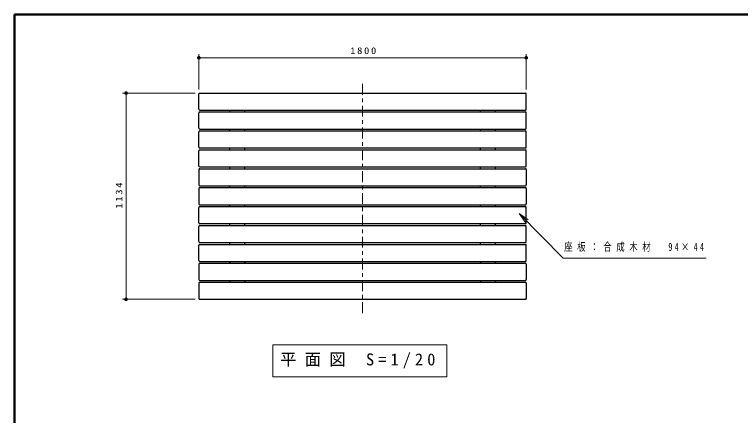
# Model space of a CAD drawing. Units: millimetres on the paper, scale 1:20. Extents: x -365 to 0, y 0 to 257.
# Drawn here: x -365 to -165.5, y 146.8 to 257 of the extents above; entities that cross this region are included whole.
import ezdxf

# ---------------------------------------------------------------- set-up
doc = ezdxf.new("R2010")
doc.units = ezdxf.units.MM
doc.linetypes.add('USER2', pattern=[6, 3, -1, 1, -1])
doc.layers.add('CLASS1', color=7, linetype='Continuous', lineweight=25)
doc.layers.add('LY_4', color=7, linetype='Continuous', lineweight=13)
doc.styles.add('ＭＳ ゴシック', font='')
doc.styles.get('ＭＳ ゴシック').set_extended_font_data('MS Gothic')

# ---------------------------------------------------------------- blocks, each defined once
blk = doc.blocks.new('filled_dot')
at = {"color": 0, "linetype": 'Continuous', "lineweight": -2, "const_width": 1.25}
blk.add_lwpolyline([(-0.625, 0, 1), (0.625, 0, 1)], format="xyb", close=True, dxfattribs=at)

msp = doc.modelspace()

# ---------------------------------------------------------------- linework, layer by layer
at = {"layer": 'CLASS1', "lineweight": 13}
for p, q in [((-314.336, 236.403), (-314.336, 246.109)), ((-224.336, 236.403), (-224.336, 246.109)), ((-314.336, 245.109), (-224.336, 245.109)), ((-315.336, 235.403), (-335.336, 235.403)), ((-334.336, 178.703), (-334.336, 235.403)), ((-224.512, 199.831), (-226.25, 202.327)), ((-226.25, 202.327), (-223.797, 200.53)), ((-226.25, 202.327), (-224.154, 200.181)), ((-315.336, 178.703), (-335.336, 178.703)), ((-293.999, 166.18), (-293.999, 157.38)), ((-246.199, 166.18), (-293.999, 166.18)), ((-246.199, 157.38), (-246.199, 166.18)), ((-293.999, 157.38), (-246.199, 157.38))]:
    msp.add_line(p, q, dxfattribs=at)
at = {"layer": 'CLASS1', "linetype": 'USER2', "lineweight": 13}
msp.add_line((-269.336, 237.921), (-269.336, 174.534), dxfattribs=at)
at = {"layer": 'CLASS1', "color": 4}
for p, q in [((-314.336, 230.953), (-314.336, 235.153)), ((-314.086, 235.403), (-224.586, 235.403)), ((-224.336, 230.953), (-224.336, 235.153)), ((-314.336, 225.753), (-314.336, 229.953)), ((-314.086, 230.703), (-224.586, 230.703)), ((-314.086, 230.203), (-224.586, 230.203)), ((-224.336, 225.753), (-224.336, 229.953)), ((-314.086, 225.503), (-224.586, 225.503)), ((-314.336, 220.553), (-314.336, 224.753)), ((-314.086, 225.003), (-224.586, 225.003)), ((-224.336, 220.553), (-224.336, 224.753)), ((-314.336, 215.353), (-314.336, 219.553)), ((-314.086, 220.303), (-224.586, 220.303)), ((-314.086, 219.803), (-224.586, 219.803)), ((-224.336, 215.353), (-224.336, 219.553)), ((-314.336, 214.353), (-314.336, 210.153)), ((-314.086, 215.103), (-224.586, 215.103)), ((-314.086, 214.603), (-224.586, 214.603)), ((-224.336, 214.353), (-224.336, 210.153)), ((-314.086, 209.903), (-224.586, 209.903)), ((-314.336, 209.153), (-314.336, 204.953)), ((-314.086, 209.403), (-224.586, 209.403)), ((-224.336, 209.153), (-224.336, 204.953)), ((-314.336, 199.753), (-314.336, 203.953)), ((-314.086, 204.703), (-224.586, 204.703)), ((-314.086, 204.203), (-224.586, 204.203)), ((-224.336, 199.753), (-224.336, 203.953)), ((-314.336, 194.553), (-314.336, 198.753)), ((-314.086, 199.503), (-224.586, 199.503)), ((-314.086, 199.003), (-224.586, 199.003)), ((-224.336, 194.553), (-224.336, 198.753)), ((-314.086, 194.303), (-224.586, 194.303)), ((-314.086, 193.803), (-224.586, 193.803)), ((-314.336, 189.353), (-314.336, 193.553)), ((-224.336, 189.353), (-224.336, 193.553)), ((-314.336, 188.353), (-314.336, 184.153)), ((-314.086, 189.103), (-224.586, 189.103)), ((-314.086, 188.603), (-224.586, 188.603)), ((-224.336, 188.353), (-224.336, 184.153)), ((-314.086, 183.903), (-224.586, 183.903)), ((-314.336, 183.153), (-314.336, 178.953)), ((-314.086, 183.403), (-224.586, 183.403)), ((-224.336, 183.153), (-224.336, 178.953)), ((-314.086, 178.703), (-224.586, 178.703))]:
    msp.add_line(p, q, dxfattribs=at)
at = {"layer": 'CLASS1'}
for p, q in [((-305.836, 230.203), (-305.836, 230.703)), ((-301.724, 230.203), (-301.724, 230.703)), ((-236.949, 230.203), (-236.949, 230.703)), ((-232.836, 230.203), (-232.836, 230.703)), ((-305.836, 225.003), (-305.836, 225.503)), ((-301.724, 225.003), (-301.724, 225.503)), ((-236.949, 225.003), (-236.949, 225.503)), ((-232.836, 225.003), (-232.836, 225.503)), ((-305.836, 219.803), (-305.836, 220.303)), ((-301.724, 219.803), (-301.724, 220.303)), ((-236.949, 219.803), (-236.949, 220.303)), ((-232.836, 219.803), (-232.836, 220.303)), ((-305.836, 214.603), (-305.836, 215.103)), ((-301.724, 214.603), (-301.724, 215.103)), ((-236.949, 214.603), (-236.949, 215.103)), ((-232.836, 214.603), (-232.836, 215.103)), ((-305.836, 209.403), (-305.836, 209.903)), ((-301.724, 209.403), (-301.724, 209.903)), ((-236.949, 209.403), (-236.949, 209.903)), ((-232.836, 209.403), (-232.836, 209.903)), ((-305.836, 204.203), (-305.836, 204.703)), ((-301.724, 204.203), (-301.724, 204.703)), ((-236.949, 204.203), (-236.949, 204.703)), ((-232.836, 204.203), (-232.836, 204.703)), ((-305.836, 199.003), (-305.836, 199.503)), ((-301.724, 199.003), (-301.724, 199.503)), ((-236.949, 199.003), (-236.949, 199.503)), ((-232.836, 199.003), (-232.836, 199.503)), ((-305.836, 193.803), (-305.836, 194.303)), ((-301.724, 193.803), (-301.724, 194.303)), ((-236.949, 193.803), (-236.949, 194.303)), ((-232.836, 193.803), (-232.836, 194.303)), ((-305.836, 188.853), (-305.836, 189.103)), ((-305.836, 188.853), (-305.836, 188.603)), ((-301.724, 188.853), (-301.724, 189.103)), ((-301.724, 188.853), (-301.724, 188.603)), ((-236.949, 188.853), (-236.949, 189.103)), ((-236.949, 188.853), (-236.949, 188.603)), ((-232.836, 188.853), (-232.836, 189.103)), ((-232.836, 188.853), (-232.836, 188.603)), ((-305.836, 183.903), (-305.836, 183.403)), ((-301.724, 183.903), (-301.724, 183.403)), ((-236.949, 183.903), (-236.949, 183.403)), ((-232.836, 183.903), (-232.836, 183.403))]:
    msp.add_line(p, q, dxfattribs=at)
at = {"layer": 'CLASS1', "lineweight": 13}
msp.add_lwpolyline([(-226.25, 202.327), (-214.208, 189.992), (-174.914, 189.992)], dxfattribs=at)
at = {"layer": 'CLASS1', "color": 4}
for centre, start, end in [((-314.086, 235.153), 90, 180), ((-224.586, 235.153), 0, 90), ((-314.086, 230.953), 180, 270), ((-314.086, 229.953), 90, 180), ((-224.586, 230.953), 270, 0), ((-224.586, 229.953), 0, 90), ((-314.086, 225.753), 180, 270), ((-224.586, 225.753), 270, 0), ((-314.086, 224.753), 90, 180), ((-224.586, 224.753), 0, 90), ((-314.086, 220.553), 180, 270), ((-314.086, 219.553), 90, 180), ((-224.586, 220.553), 270, 0), ((-224.586, 219.553), 0, 90), ((-314.086, 215.353), 180, 270), ((-314.086, 214.353), 90, 180), ((-224.586, 215.353), 270, 0), ((-224.586, 214.353), 0, 90), ((-314.086, 210.153), 180, 270), ((-224.586, 210.153), 270, 0), ((-314.086, 209.153), 90, 180), ((-224.586, 209.153), 0, 90), ((-314.086, 204.953), 180, 270), ((-314.086, 203.953), 90, 180), ((-224.586, 204.953), 270, 0), ((-224.586, 203.953), 0, 90), ((-314.086, 199.753), 180, 270), ((-224.586, 199.753), 270, 0), ((-314.086, 198.753), 90, 180), ((-224.586, 198.753), 0, 90), ((-314.086, 194.553), 180, 270), ((-314.086, 193.553), 90, 180), ((-224.586, 194.553), 270, 0), ((-224.586, 193.553), 0, 90), ((-314.086, 189.353), 180, 270), ((-314.086, 188.353), 90, 180), ((-224.586, 189.353), 270, 0), ((-224.586, 188.353), 0, 90), ((-314.086, 184.153), 180, 270), ((-224.586, 184.153), 270, 0), ((-314.086, 183.153), 90, 180), ((-224.586, 183.153), 0, 90), ((-314.086, 178.953), 180, 270), ((-224.586, 178.953), 270, 0)]:
    msp.add_arc(centre, 0.25, start, end, dxfattribs=at)
at = {"layer": 'LY_4', "lineweight": 50}
for p, q in [((-365, 257), (-365, 0)), ((0, 257), (-365, 257))]:
    msp.add_line(p, q, dxfattribs=at)

# ---------------------------------------------------------------- block references
at = {"layer": 'CLASS1', "lineweight": 13, "xscale": 0.4, "yscale": 0.4}
msp.add_blockref('filled_dot', (-314.336, 245.109), dxfattribs=at)
for p, rotation in [((-224.336, 245.109), 180), ((-334.336, 235.403), 270), ((-334.336, 178.703), 90)]:
    msp.add_blockref('filled_dot', p, dxfattribs=dict(at, rotation=rotation))

# ---------------------------------------------------------------- texts
at = {"layer": 'CLASS1', "style": 'ＭＳ ゴシック'}
for s, insert, char_height, attachment_point in [('\\T1.33;\\W1.15;1800', (-268.915, 246.109), 1.833, 8), ('\\T1.55;\\W0.75;座板：合成木材\u300094×44', (-213.914, 192.992), 2.199, 4), ('\\T1.5;平面図\\~S=1/20', (-270.099, 161.78), 3.299, 5)]:
    msp.add_mtext(s, dxfattribs=dict(at, insert=insert, char_height=char_height, attachment_point=attachment_point))
at = {"layer": 'CLASS1', "insert": (-335.336, 207.474), "char_height": 1.833, "attachment_point": 8, "rotation": 90, "style": 'ＭＳ ゴシック'}
msp.add_mtext('\\T1.33;\\W1.15;1134', dxfattribs=at)

doc.saveas('drawing.dxf')
